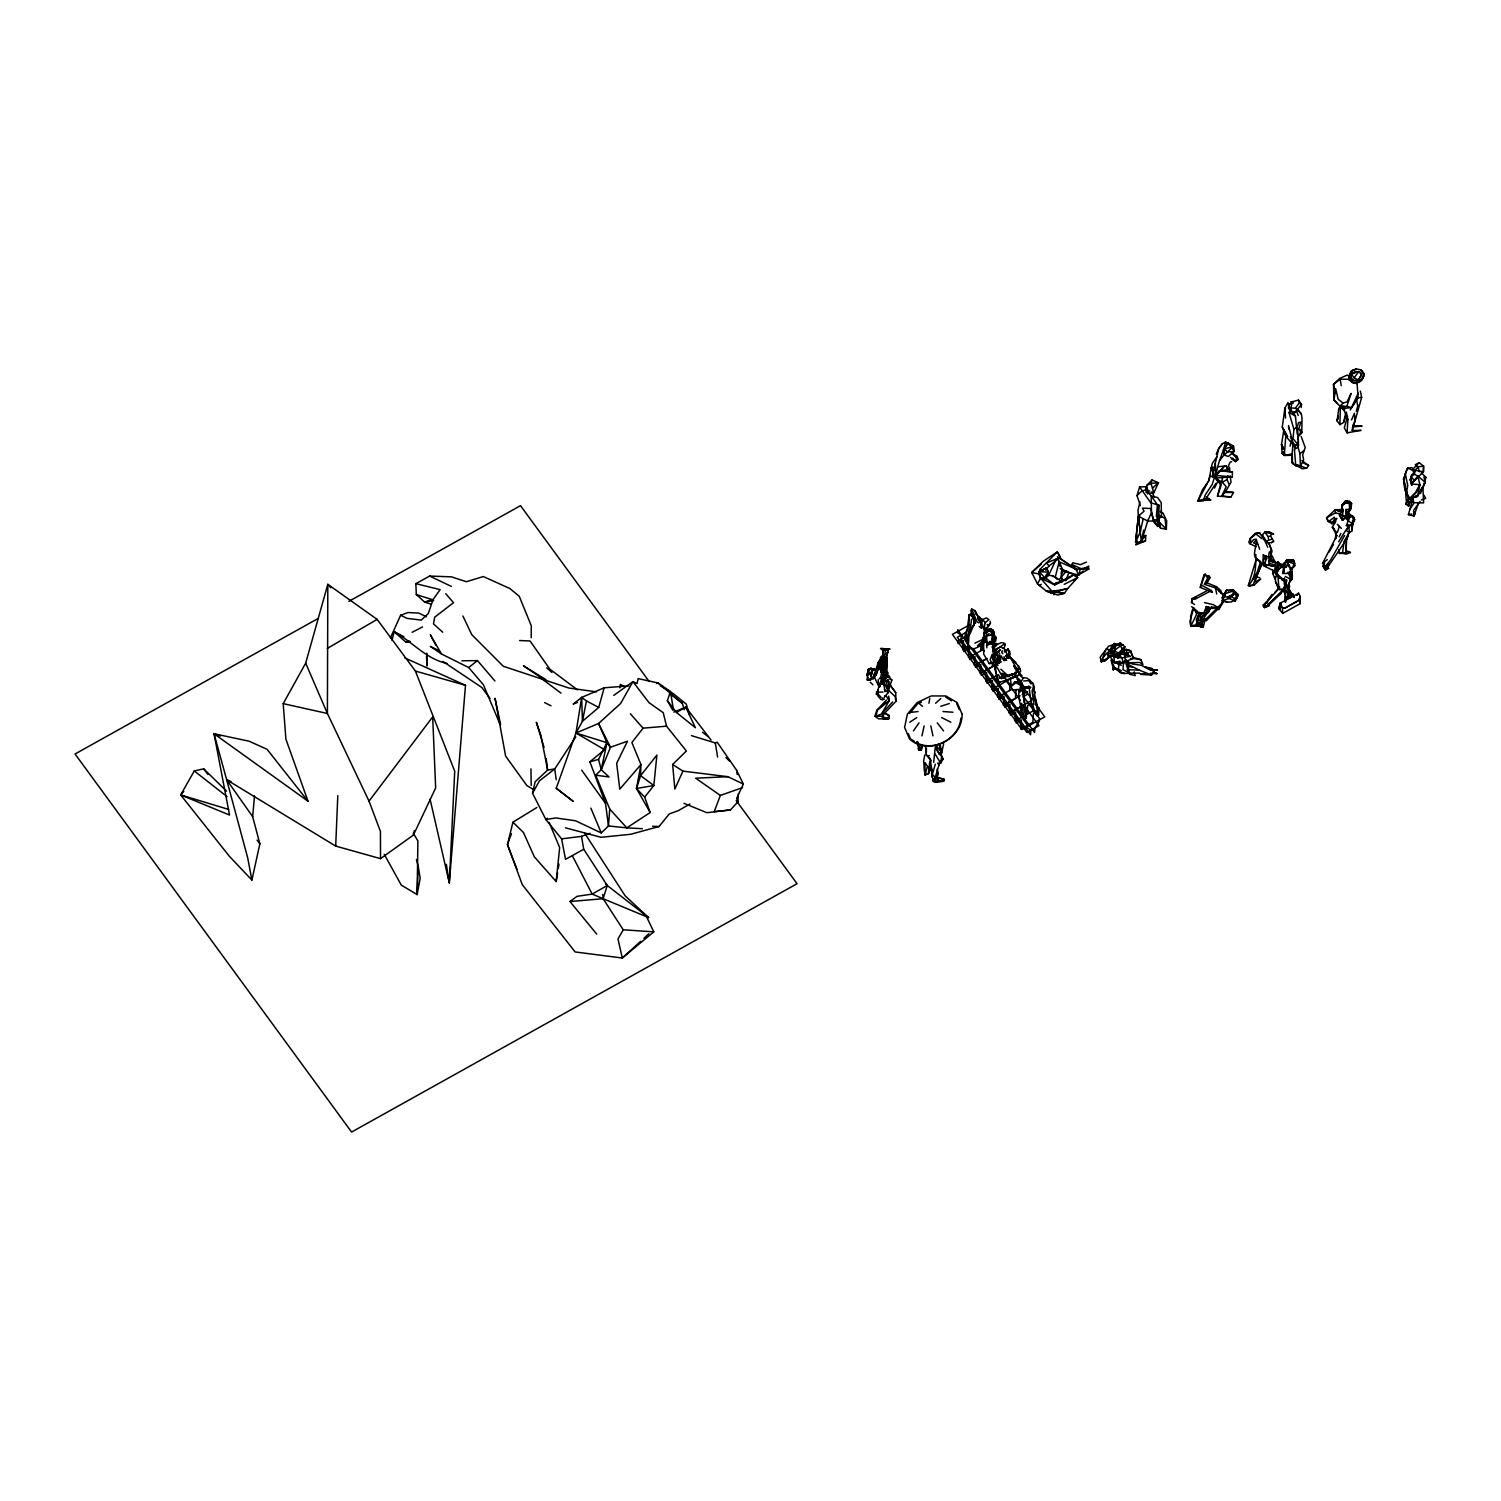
<?xml version="1.0" encoding="UTF-8"?>
<svg xmlns="http://www.w3.org/2000/svg" width="1501" height="1501" viewBox="0 0 1501 1501"><rect width="100%" height="100%" fill="white"/><g stroke="black" fill="none" stroke-linecap="round" stroke-linejoin="round"><path stroke-width="1.5" d="M1218.812 609.706L1223.409 601.751L1222.564 593.57M929.663 762.076L928.5 773.69L924.972 775.004L925.066 762.621L927.449 766.26L924.972 775.004L925.629 772.827M1346.359 538.503L1346.097 552.743L1339.38 553.437L1338.742 549.722M531.204 637.7L531.279 625.786L519.271 596.31L509.89 588.542L483.341 576.553L466.379 581.713L451.501 576.853L429.624 576.065L415.852 583.664L416.321 594.546L424.614 602.07L430.768 604.077M1283.449 573.194L1284.406 562.462L1285.325 563.851L1285.888 560.736L1287.558 559.629L1292.117 560.023L1291.085 560.398M1292.849 447.054L1292.868 443.339M1263.073 563.1L1263.148 554.601L1266.375 556.852M330.877 587.754L327.818 584.321L305.679 663.161L283.201 703.65L285.903 739.149L308.005 801.196L267.065 749.299L249.072 741.194L214.024 733.745L226.67 779.769L335.699 846.076L380.504 858.647L380.447 831.46L369.021 801.14L327.406 713.482L327.818 584.321L377.145 619.388L415.402 671.06L454.728 771.251L449.306 882.888L430.074 799.245M933.66 762.358L935.217 747.423L939.532 754.515L941.465 753.69L943.641 743.839M968.914 632.409L969.233 614.622L972.085 613.909M998.559 680.647L994.75 668.902L994.788 665.637L997.921 665.45M1005.013 644.942L1003.831 642.916L1000.979 642.691L992.949 646.687M1267.745 547.265L1262.285 535.144L1264.705 532.18L1269.058 531.673L1273.636 534.15L1264.705 532.18L1268.289 536.701L1268.439 538.972M993.23 634.51L993.249 633.141M384.275 854.35L401.33 885.158L417.128 894.54L417.897 840.954L413.282 833.168M1227.011 443.245L1225.642 441.894L1222.264 443.864L1218.812 448.274L1212.133 476.774L1217.311 477.862L1232.34 476.943L1232.396 471.839L1219.281 470.901M1297.464 445.178L1299.885 453.734L1300.466 466.06L1306.696 468.199L1308.591 465.441L1301.817 460.488M1350.637 376.638L1347.054 375.156L1339.474 378.515L1333.488 384.331L1333.957 400.016L1339.999 406.114L1345.234 408.253L1351.519 407.615L1358.124 397.784L1356.96 381.667L1361.989 379.096M886.978 688.64L884.389 683.143L883.095 682.655L879.68 685.113L880.449 683.668L883.789 682.467L884.84 691.736M922.289 745.828L921.501 749.768L918.987 750.05L917.392 741.944M1255.849 554.451L1255.718 560.867L1248.325 585.446L1254.123 585.071L1260.746 578.992L1254.63 581.975L1256.093 576.797L1259.827 577.772M991.185 642.953L994.469 647.719L993.268 650.665L993.831 631.433L990.529 628.806L987.339 629.426L987.921 631.039M1297.652 447.429L1297.746 442.326L1297.652 447.429L1295.569 448.649L1290.447 436.941M1346.191 414.37L1343.639 422.4L1339.943 424.652L1340.318 407.672L1344.765 409.886M1346.322 530.528L1349.399 532.667L1351.932 530.866L1352.57 520.659M1037.191 710.067L1032.838 683.124L1027.191 678.152L1023.682 677.702L1021.224 681.21L1020.999 683.124L1022.2 682.805M1291.592 453.996L1284.312 455.422L1282.135 453.283L1281.535 444.334L1283.843 429.868L1285.944 436.341L1292.811 444.446L1291.742 460.732L1292.417 463.453L1295.776 465.76L1300.466 466.06L1303.637 459.794L1302.68 454.803L1305.232 447.486L1301.161 436.51M926.323 752.545L926.436 748.267M992.048 656.519L992.086 654.999L990.116 659.69L991.936 663.292L1000.135 659.483M1159.297 522.329L1156.352 516.044L1157.44 504.768L1151.248 495.987L1157.646 497.581L1161.192 502.629L1161.493 516.944L1153.537 520.997L1147.74 521.072L1138.377 516.194L1144.062 511.166L1142.449 508.126L1150.723 508.501L1153.275 519.065L1157.684 526.401L1159.297 522.329L1158.603 504.73L1157.684 526.401L1153.913 522.198L1151.455 512.591L1151.248 495.987L1145.92 489.814L1145.751 486.662L1139.578 486.943L1137.026 495.63L1140.347 505.612M1122.861 654.098L1124.943 655.318L1125.225 661.134L1123.348 664.286L1122.992 669.727L1128.846 672.542L1128.02 662.56M1421.278 472.721L1425.95 477.374L1423.886 484.542M968.633 643.16L968.952 632.615L974.599 623.103L971.222 613.083L973.68 615.016M1346.547 539.14L1346.097 552.743L1339.38 553.437M1291.141 577.641L1290.466 573.626C1287.37 570.08 1293.355 574.339 1292.08 578.467L1284.725 590.062L1289.321 594.358L1289.003 597.586L1288.383 596.047L1291.254 594.227L1294.143 597.454L1292.999 593.796L1291.254 593.458L1286.47 597.454M418.141 865.889L420.186 878.31L417.128 894.54L418.141 865.889L416.452 859.491M883.376 713.801L882.194 716.953L889.305 718.491L888.667 715.02L884.783 713.463M883.77 655.674L883.226 684.118L883.02 649.895M1014.169 666.406L1016.046 670.197L1018.635 668.996L1016.74 672.298M993.268 650.665L993.606 635.204L990.96 644.042L985.313 642.09L985.012 640.646M1023.307 697.74L1023.438 694.25M1301.273 414.051L1297.746 409.041M335.699 846.076L337.8 795.605M887.785 677.195L884.37 677.589L883.282 674.043C883.057 671.51 887.447 670.44 888.029 672.748L887.372 675.9L891.838 679.972L887.691 693.237L885.065 696.333M886.059 657.982L885.234 673.574L885.703 660.684M886.19 678.152L886.247 677.007M886.997 658.92L886.903 660.571L886.978 659.239M887.222 658.489L887.166 659.502M992.912 647.681L992.761 643.254M1115.13 645.374L1112.71 646.424L1110.89 649.802L1114.399 654.924L1120.102 653.141L1124.418 649.483L1122.26 649.464L1118.32 653.16L1114.868 650.796L1108.639 649.933L1107.982 655.956L1112.372 656.181L1114.868 650.796L1115.13 645.374L1123.33 644.717M1137.326 541.111L1135.938 544.713L1145.488 540.979L1145.751 535.482L1141.886 537.396M884.99 678.246L884.858 676.932M885.534 677.345L885.459 678.846L885.552 677.157M886.04 677.27L886.228 677.777M886.96 659.596L887.053 657.663L886.941 659.727M1283.749 433.339L1283.899 430.28M882.1 649.933L885.196 650.214L883.432 684.118L885.384 661.228L888.311 650.271L885.158 661.19L883.432 684.1M886.416 660.571L886.584 657.438L885.721 673.611M887.185 659.333L886.34 675.6L886.922 660.553M979.14 626.405L981.56 628.319L980.979 623.328L977.676 618.9M1336.903 518.52L1331.969 523.718L1334.52 523.061L1334.745 518.764L1331.969 523.718L1328.704 521.541L1326.565 517.77L1335.215 509.758L1342.344 509.477L1341.688 510.884L1335.215 509.758L1335.44 512.854L1326.565 517.77L1327.953 521.316L1332.926 522.254M1292.211 577.904C1291.029 564.001 1293.806 581.093 1291.085 579.386M1352.589 427.241L1352.288 430.506L1361.051 430.355L1347.091 432.851L1347.86 419.698L1346.322 412.1M683.949 803.316L706.877 812.698L730.443 809.958L737.873 801.909L738.379 793.56M931.408 767.818L932.984 780.895L936.586 782.34L943.266 781.346L944.016 779.207L937.281 777.462L938.238 773.39L937.093 769.15M944.129 780.801L944.016 779.207M1335.815 532.761L1335.44 539.028L1337.053 535.557M977.939 618.168L978.033 616.592L979.778 617.211L981.842 620.832M1009.441 657.757L1009.854 651.622L1008.034 649.126L1007.171 650.458M888.667 715.02L888.217 718.904L878.535 718.81L874.97 716.296L876.64 710.648L886.566 699.954M930.507 761.213L928.5 773.69L930.845 768.662L928.575 767.499M1021.412 704.007L1020.455 707.515L1021.825 714.514L1025.277 718.791C1028.579 709.729 1021.487 697.44 1024.245 687.083L1021.862 683.555L1017.884 681.754L1018.973 682.129L1016.984 678.602L1020.098 681.848M1270.39 561.562L1271.666 550.342L1268.908 542.818M1301.273 407.54L1301.498 404.388L1298.459 400.148L1292.624 401.611L1288.89 404.857L1288.533 407.784L1290.391 411.424L1294.931 412.587L1301.498 404.388M1124.756 673.517L1121.36 673.367L1118.376 670.365L1118.883 664.192L1125.225 661.134L1128.846 672.542M1408.989 501.503L1408.651 506.156L1405.912 504.205L1407.225 501.184M737.873 801.909L736.71 798.251L743.351 784.066L727.854 776.692L682.917 771.12L674.831 789.038L672.636 764.478L686.37 751.007L666.519 726.184L643.066 728.173L631.883 742.526L640.946 764.572L619.782 789.113L616.667 763.39L627.474 741.213L610.475 747.235L601.263 769.713L595.709 775.21L609.725 809.077L608.468 825.963L601.282 832.961L575.577 820.784L555.783 817.932L545.876 819.565L532.517 793.203L535.163 781.758L547.621 770.051L554.732 768.962L575.802 736.86M992.086 654.999L992.593 656.575M1217.311 477.862L1216.016 475.423L1217.592 466.867L1219.544 460.563L1224.028 455.047L1224.497 448.611L1228.043 442.983L1233.559 446.097L1234.366 451.351L1228.362 456.492L1224.028 455.047L1223.559 449.512L1225.642 441.894M1260.24 533.099L1255.268 533.38L1250.295 538.371L1248.776 542.274L1249.845 543.681L1253.86 539.478C1260.502 538.465 1251.121 554.132 1255.962 558.278C1255.549 567.659 1255.568 578.467 1248.325 585.446L1249.883 586.159M964.111 648.882L963.905 651.603L969.252 648.62L968.539 657.719L983.305 649.351M967.526 629.407L965.349 632.765L964.993 637.362L967.319 640.533M969.909 656.819L969.702 659.539L975.05 656.556L974.355 665.637L986.42 658.92M980.622 650.984L980.979 646.387L984.45 651.134M987.302 680.61L987.095 683.311L992.442 680.328L991.748 689.428L1008.522 679.953M993.099 688.527L992.893 691.248L998.24 688.265L997.546 697.365L1012.293 688.997M998.897 696.464L998.69 699.185L1004.056 696.201L1003.343 705.282L1015.408 698.565L1016.121 689.466M1004.507 673.611L1004.169 678.096L1001.842 674.925M1009.61 690.629L1009.967 686.032M1016.308 720.255L1016.102 722.957L1021.449 719.973L1020.755 729.073L1032.819 722.337L1033.514 713.256L1038.861 710.273L1039.067 707.553M1027.022 714.42L1027.716 705.32L1031.281 703.331M979.459 644.098L982.067 646.424L983.361 645.055L983.117 639.951L984.75 641.321M1351.932 530.866L1353.696 517.47L1350.112 515.894L1346.397 525.5L1349.774 526.419L1345.909 530.097L1338.648 541.805M404.707 657.87L465.498 685.319L449.306 882.888L446.341 864.37M1158.097 510.772L1158.603 504.73M1299.904 435.009L1301.817 432.663L1302.005 417.878L1301.292 413.657L1296.489 409.529M1023.438 687.045L1028.954 686.632C1030.662 696.295 1030.136 707.965 1036.947 715.621C1043.251 710.592 1030.118 699.26 1035.39 691.923M1347.466 514.149L1350.994 508.501L1351.632 503.548L1345.722 500.771L1341.8 505.33L1341.819 511.447L1342.569 504.242L1349.061 502.328L1349.699 509.083L1347.466 514.149L1345.815 509.59L1349.699 509.083M226.557 791.158L203.704 768.831L194.267 770.951L180.702 794.93L229.221 856.114L251.887 880.074L259.861 843.881L252.675 816.675L254.513 795.886M971.466 619.275L969.965 634.004L973.849 624.754M994.112 635.711L995.763 637.062L995.82 640.965L994.262 642.597M1284.8 601.432L1285.663 594.715L1283.317 590.062M1191.719 602.614L1192.038 599.162L1196.184 596.835M1038.504 715.133L1038.204 710.254M1139.447 515.181L1138.903 520.885L1141.379 541.936L1135.563 542.33L1138.321 516.475L1140.385 531.617L1135.563 542.33L1138.321 516.475M1137.026 495.63L1141.698 491.108L1145.92 489.814L1145.751 486.662M536.87 807.5L512.929 822.192L523.493 832.548L534.356 856.865L556.158 881.556L559.667 847.615L549.141 822.417M885.665 667.739L885.909 668.752L885.984 667.607M885.834 670.103L885.552 669.709M1006.646 660.234L1003.813 660.496L1004.432 658.376M1273.43 570.605L1276.544 575.315L1274.949 579.067L1273.073 574.001L1273.43 570.605L1264.161 565.99L1255.962 558.278L1260.652 561.505L1256.994 572.613L1252.81 579.667M1290.391 411.424L1288.984 412.494L1293.937 429.399L1292.98 438.48L1298.571 445.478L1297.596 428.029M1200.537 627.174L1201.532 617.905L1200.444 618.018L1200.537 627.174L1203.183 627.343L1205.265 618.937M1418.501 503.36L1413.867 515.95L1414.28 512.047L1415.405 513.342L1413.867 515.95L1408.388 514.637L1413.06 498.126M871.8 674.118L872.25 669.953L874.651 668.545M941.465 753.69L940.17 744.046M977.977 617.661L978.033 616.592L981.429 618.844L981.523 622.033M1200.575 584.658L1211.42 590.568L1212.32 592.426L1200.275 587.36L1203.896 575.071L1205.134 574.189L1207.142 577.416M1291.029 407.84L1289.171 408.46L1288.027 402.493L1284.894 408.178L1285.531 418.104M1343.376 503.585L1345.703 500.921L1349.68 501.165L1351.256 503.398L1350.6 509.214L1347.617 513.661L1348.442 518.839L1347.542 511.184M920.92 750.387L922.046 746.316M991.504 643.16L989.159 644.192L989.478 641.415M1204.515 602.614L1213.352 604.697L1217.818 607.398L1211.326 607.136L1202.095 616.967L1202.376 620.157L1206.372 620.57L1206.598 618.506L1223.409 601.751L1221.889 597.511M1196.691 611.057L1196.184 615.222L1190.837 626.123L1197.348 624.472L1199.055 613.984M1141.586 540.247L1143.631 530.059M1291.892 569.273L1292.042 568.147L1292.38 569.404M1342.532 553.306L1343.789 543.475M1287.952 589.086L1287.502 587.585L1290.973 592.182L1291.31 595.015C1291.667 598.786 1286.882 596.873 1289.772 597.098L1288.796 593.608L1283.862 588.336L1286.545 580.024L1284.237 579.893L1284.293 584.489M1022.932 693.725L1020.924 684.231L1017.246 681.717M1004.582 647.006L1005.032 643.61L993.775 651.265M1346.528 516.457L1345.815 509.59L1346.528 516.457L1342.494 520.284L1339.455 515.068L1342.926 509.252L1342.494 520.284L1346.528 516.457L1339.455 515.068L1342.494 520.284M884.183 685.15L884.746 680.966L880.655 677.608L883.02 664.962M1021.618 685.357L1021.862 683.555M1300.26 596.572L1298.365 600.606L1284.5 608.318L1282.473 608.168L1280.034 603.308L1298.721 593.176L1300.26 596.572L1300.129 603.665L1282.717 613.365L1278.965 608.899L1280.034 603.308L1280.24 609.875M870.167 680.234L867.259 679.972L867.916 669.652L870.843 668.226L876.059 670.253M939.645 752.977L941.615 756.748L940.677 763.183L937.693 763.146L938.988 764.947L933.903 781.871M1265.643 560.154L1265.118 555.877L1266.619 556.458L1264.78 564.676L1276.113 566.627L1268.12 564.976M973.061 617.943L975.537 623.271L970.791 610.757L971.71 609.05L974.956 610.569L978.539 617.98L978.389 616.423M980.903 619.369L980.697 621.939L981.673 618.693M960.865 718.172C959.458 738.248 933.716 752.47 916.21 742.507M878.047 696.22L880.749 699.335L882.325 699.654L882.588 697.927M882.194 716.953L883.582 715.133L882.682 714.063M619.819 687.833L620.363 684.437L624.397 686.557M1287.67 599.012L1288.271 595.184L1284.5 587.51L1286.676 580.849M628.844 685.863L604.171 687.796L581.656 697.44L575.952 733.032L556.252 788.25L573.082 801.271L556.252 788.25M556.158 881.556L557.584 872.813M558.278 868.441L558.991 864.069M1415.105 470.282L1423.436 471.802L1423.567 466.042L1419.083 462.683L1412.572 469.494L1414.411 474.241L1417.882 476.117L1419.908 484.71L1415.668 492.29L1409.533 498.82L1417.507 496.362L1419.908 484.71L1411.334 483.941L1423.436 471.802L1423.567 466.042L1418.013 466.849L1415.105 470.282L1414.411 474.241L1411.09 476.567L1411.897 485.348L1410.171 480.001L1411.709 475.085L1415.068 471.295L1411.822 467.637L1407.525 468.181C1402.985 477.75 1402.478 490.414 1409.533 498.82L1417.507 496.362L1425.275 482.309L1423.924 476.943L1425.95 477.374M889.305 716.446L888.63 718.904L883.451 719.279M889.643 684.25L895.722 692.636L895.947 701.267L883.601 714.326M989.215 630.514L986.082 630.964L987.32 645.486L990.322 643.648L990.716 641.321M876.997 670.534L878.404 662.091L882.438 655.524L883.639 656.181L881.725 666.444L879.642 669.033L880.956 662.523M1230.951 496.962L1221.776 496.024L1225.585 491.54L1233.522 492.422L1230.951 496.962L1217.461 496.174L1221.045 482.346M1108.526 652.822L1107.982 655.956L1112.372 656.181M1121.285 670.666L1114.793 667.776L1113.273 669.896L1113.855 666.482M1216.992 456.717L1212.264 463.377L1208.661 480.995L1202.451 489.758L1197.892 500.884L1203.427 500.508L1205.96 498.67L1215.829 483.416M1213.071 467.261L1210.913 467.749L1216.373 479.57L1221.701 482.478L1222.602 477.299M878.404 662.091L872.869 678.884L870.636 674.868L871.593 671.116M1284.931 411.762L1285.513 408.497M1345.515 414.088L1343.639 422.4M940.058 745.115L940.658 749.881L939.157 743.877M1278.158 569.329L1276.863 572.031L1277.764 575.615L1283.205 580.662L1284.462 578.317L1283.205 580.662M928.913 703.275L929.757 698.584M986.307 632.24L981.185 624.285L982.761 619.519L986.345 617.924L988.896 619.538L985.144 622.765L984.149 628.018M1268.064 558.804L1269.264 552.199L1271.666 550.342L1268.514 542.799M1284.725 590.062L1286.545 580.024M888.93 682.036L886.509 681.248L887.748 679.54L888.93 682.036L887.635 691.042L886.528 681.079M1284.894 408.178L1282.286 427.072L1285.944 436.341M650.177 812.51L644.661 797.125L636.48 788.494L640.946 764.572L640.589 775.661L636.48 788.494L650.177 812.51L626.818 827.858L608.468 825.963L605.522 803.373L589.874 761.833L604.565 749.674L575.952 733.032L582.444 721.268L586.441 700.929L581.656 697.44L573.194 704.063L577.529 702.449M1265.568 602.445L1266.713 602.426L1263.035 604.922L1264.386 607.624L1268.533 606.123L1269.058 603.458L1268.964 605.897L1267.407 606.235L1267.801 604.059M991.936 663.292L989.234 663.573L983.718 654.155L983.568 641.715L983.643 643.741M1114.849 652.635L1114.399 654.924L1118.32 653.16M1033.757 691.079L1033.72 684.831M1334.52 523.061L1334.745 518.764M886.509 681.248L884.858 679.84L885.44 674.568L885.384 677.87L883.864 676.444M883.883 685.244L884.746 680.966M1285.869 434.69L1284.312 455.422L1284.781 453.94L1284.781 455.441L1292.342 455.253M876.49 714.007L877.316 710.067L885.646 702.018M980.678 645.843L973.943 648.882L970.246 648.601L965.612 640.777L969.233 614.622L972.385 616.348M380.504 858.647L413.394 835.081L414.332 830.597M595.709 775.21L609.031 776.974L601.263 769.713L606.948 742.695L598.561 723.482L620.607 703.5L632.934 681.66L637.081 683.537L638.113 678.602L658.02 682.974L670.459 691.548L673.442 709.804M982.067 646.424L979.121 645.092M1293.956 563.907L1293.506 560.154L1294.988 563.851L1293.168 565.333M933.397 778.888L932.984 780.895L936.586 782.34M1229.357 484.823L1227.067 479.645L1227.931 475.573M1026.102 718.454L1026.553 716.296M1336.64 535.425L1332.4 527.057L1336.659 532.611L1335.777 537.639L1322.569 563.382L1325.439 566.365L1328.141 566.477L1328.798 563.4M1338.198 415.833L1337.11 420.937L1339.943 424.652M1003.813 660.496L1004.094 656.669M1135.919 539.328L1136.895 534.881M1140.385 531.617L1143.105 519.196M1348.911 533.061L1346.753 539.516L1348.292 533.061M994.75 668.902L995.613 664.981M921.933 735.884L924.147 725.902M1263.279 606.423L1272.098 594.358M1197.029 622.202L1198.924 613.947M1014.413 673.911L1017.472 671.116L1016.365 672.092M1290.072 446.172L1291.385 440.581M1275.737 571.768L1278.533 564.432L1285.119 564.432M1348.799 377.107L1351.557 370.897L1356.36 368.946L1360.694 369.771C1366.848 373.486 1362.87 381.442 1357.185 382.868L1353.733 382.943L1349.136 379.847L1350.825 371.704L1354.052 369.602M994.506 639.801L995.05 636.799L994.112 637.944M1139.953 501.878L1138.002 510.152L1138.377 516.194M1271.385 552.162L1268.739 563.288L1278.702 565.746M1286.395 562.143L1287.877 560.042L1293.506 560.154L1287.802 561.806L1288.515 566.534L1291.929 568.616L1295.288 565.37M1285.044 601.957L1286.582 596.929M1060.194 568.372L1063.402 571.243L1078.806 575.071L1080.326 568.785L1088.506 567.322L1088.788 569.067L1076.536 575.934L1062.239 569.311M512.929 822.192L507.451 844.575L522.273 884.652L575.146 951.953L622.296 958.013L653.779 931.84L646.537 916.717L648.563 917.58L625.129 895.797L584.865 833.43M1360.319 391.104L1361.651 397.409L1352.288 430.506M392.042 640.327L394.163 631.752L403.769 636.649M1405.912 504.205L1408.445 497.3L1408.651 506.156L1411.409 498.238M996.157 675.525L998.859 682.58L1015.032 677.064L1016.064 676.407L1014.601 674.418L1015.201 672.429L1016.515 672.598M1061.939 581.956L1055.316 576.909L1059.162 561.768L1057.455 556.702L1075.861 569.085L1078.806 575.071M1271.722 551.561L1269.246 561.355L1272.848 561.111L1281.028 565.671M1285.625 600.719L1284.894 592.97M1327.747 564.338L1325.477 570.136L1323.019 566.121L1324.539 562.913M1015.802 669.484L1016.121 668.301L1020.08 668.658L1020.68 671.135L1019.141 672.448M874.689 673.105L872.869 678.884L876.002 675.187L881.631 660.59M996.064 655.918L995.613 651.49L996.758 650.965M1356.322 411.274L1357.973 405.12M882.963 670.591L885.065 658.92M1192.394 609.988L1190.631 616.555L1190.837 626.123L1189.88 621.733L1193.745 607.567M868.028 677.157L867.259 679.972L871.33 678.283L870.805 672.917M1289.809 574.039L1289.547 572.181L1289.809 574.039L1292.061 570.699L1292.042 579.536L1290.297 572.219M1054.621 584.808L1055.635 582.932L1062.914 581.225L1054.621 584.808L1046.328 578.485L1048.317 572.5L1046.666 567.81L1039.124 571.675L1040.568 578.185L1054.621 584.808L1073.478 574.658L1077.568 577.604L1067.718 588.542L1052.295 591.657L1040.568 578.185L1038.692 573.907L1039.912 569.461L1057.304 551.918L1060.344 557.359L1049.086 565.933L1045.709 570.174M581.656 697.44L582.444 721.268L598.73 707.44L604.171 687.796M880.974 660.177L882.081 661.022L880.58 659.389L880.712 660.872M886.34 654.098L888.311 650.271M877.86 689.897L881.612 678.621L879.305 678.546L883.432 676.632L882.307 673.818M935.311 764.159L931.652 776.88M1110.252 656.988L1111.434 652.747L1120.553 645.805L1120.309 642.878L1115.543 645.524M1297.539 426.04L1298.478 422.682L1300.748 422.156L1298.834 429.061L1300.823 431.856L1297.84 437.86L1298.403 440.375M1254.63 581.975L1256.093 576.797M1347.56 416.265L1344.296 427.823L1347.091 432.851M1277.238 571.337L1276.751 573.119L1279.284 568.598L1283.73 565.764L1279.058 568.785L1276.619 572.369L1279.79 578.504M876.002 675.187L880.58 659.389M1275.681 567.134L1274.33 571.393L1277.145 567.997L1275.306 565.577L1276.206 567.716M1061.076 573.213L1062.314 568.954M1151.999 479.982L1150.986 483.36L1153.819 492.797L1148.265 493.322L1146.764 485.423L1151.999 479.982L1158.491 482.74L1153.819 492.797M1010.642 658.02L1019.123 673.161L1022.106 675.769M1000.116 661.097L1000.66 659.314L999.666 660.928L998.353 656.425M1141.379 541.936L1147.965 520.134M1410.752 502.479L1412.009 498.313M1349.699 516.907L1348.011 512.385M1410.171 480.001L1411.709 475.085M1206.185 496.793L1210.688 499.946L1197.892 500.884L1207.236 483.491M1214.759 476.342L1212.189 484.523L1205.265 494.88L1203.427 500.508M590.006 833.318L581.525 836.376L583.72 849.266L607.267 885.515L603.121 898.705L623.215 929.794L653.779 931.84M1285.775 602.164C1284.781 597.754 1293.862 591.544 1287.183 597.717M866.752 675.506L869.323 668.658M1237.124 456.398L1235.492 461.501L1237.987 459.456L1237.124 456.398L1231.495 452.777M1337.485 532.217L1339.342 526.419M1343.508 406.565L1339.999 406.114L1346.885 406.358L1351.088 393.375L1346.997 401.912L1343.095 403.056L1339.999 406.114L1344.352 410.918L1347.86 419.698M1208.361 481.652L1210.388 475.479M1217.461 496.174L1221.195 485.067L1216.373 479.57L1222.058 481.84L1226.167 486.737L1221.776 496.024M605.166 747.93L606.948 742.695L575.952 733.032L598.561 723.482L610.475 747.235L606.948 742.695L598.543 759.412L601.263 769.713M672.748 710.179L667.363 700.648L670.459 691.548M1338.254 417.578L1337.11 420.937L1338.761 408.685L1340.487 405.608M1261.985 563.851L1253.391 584.077M1261.966 563.25L1254.686 581.262L1254.742 579.855M1280.034 603.308L1278.965 608.899M1353.696 517.47L1354.69 519.609L1351.05 525.181M1104.811 660.872L1108.92 657.213L1104.811 660.872L1101.302 661.753L1106.106 648.957L1110.327 649.764L1116.312 656.575L1124.043 653.273M1191.7 606.685L1198.83 612.708L1203.971 612.877L1206.241 606.573L1212.658 608.412L1217.818 607.398M1048.317 575.99L1056.46 558.71M1219.544 460.563L1223.559 449.512L1228.043 442.983L1234.366 451.351L1227.443 452.045L1224.028 455.047M511.447 833.637L507.451 844.575L517.057 869.435M1407.112 492.178L1405.855 495.593L1406.662 504.355M1288.796 595.784L1288.383 596.047M1065.879 580.681L1068.9 572.575M1285.869 583.758L1283.88 589.011L1285.137 591.3M1420.396 490.358L1422.892 486.512L1423.605 502.891L1413.698 502.666L1406.231 494.242L1403.491 478.875L1407.525 468.181L1415.068 471.295M742.563 787.612L720.349 795.436L714.232 811.609L730.443 809.958M990.979 634.885L991.711 632.915L989.609 630.57L993.005 630.983L995.144 637.175M1283.993 563.625L1282.755 573.495L1288.871 573.438L1290.053 571.731M984.187 632.859L984.281 628.168L987.076 627.793L990.529 623.234L990.06 621.264M1361.557 374.556L1358.274 379.922L1355.197 380.898L1351.125 378.965L1351.332 373.918L1355.741 371.422L1360.469 372.417L1361.557 374.556L1358.668 371.535L1351.332 373.918L1354.071 377.877L1358.274 379.922M872.963 684.812L870.261 682.261M993.324 638.751L992.011 639.539L992.255 632.596M983.924 629.05L985.125 630.12L989.853 623.59M1299.904 600.119L1300.129 603.665M1205.134 574.189L1200.275 587.36M1008.353 679.934L1016.064 676.407L1014.226 674.343M1286.319 567.172L1288.064 562.312L1291.873 561.261M1281.967 579.986L1283.768 580.043L1284.462 578.317M965.612 640.777L968.952 632.615M1272.529 542.236L1270.803 542.78L1273.786 541.392L1270.578 536.063L1271.685 533.343M1285.925 584.095L1284.5 587.51L1286.226 583.42M1212.133 476.774L1213.821 472.759M1265.606 605.203L1264.386 607.624M1228.118 598.092L1231.195 596.404L1234.347 598.524L1237.856 595.916L1237.781 594.227L1233.841 590.568L1235.473 592.951L1233.184 595.071L1227.63 597.173L1222.827 596.253L1226.58 590.174L1233.334 589.63L1237.856 595.916L1235.117 601.075L1228.118 598.092L1230.67 596.253M1420.415 493.566L1425.275 482.309L1417.882 476.117L1411.334 483.941M1199.487 612.37L1196.316 619.707L1197.348 624.472M1351.557 419.924L1354.484 413.188M1147.74 521.072L1151.455 512.591M981.56 628.319L982.799 624.998L980.903 625.035L984.281 628.168M1216.223 454.071L1218.812 448.274M1352.983 518.821L1353.771 517.095L1348.949 513.623L1349.361 515.387M390.429 637.906L400.598 615.26L407.916 612.558L418.723 613.046L426.415 616.817M1219.394 470.826L1229.225 469.457L1227.274 468.462L1230.088 462.233L1231.571 461.67M1233.184 595.071L1233.334 589.63L1230.145 590.531M1234.122 591.788L1237.218 597.811L1231.646 601.882L1226.955 602.22L1222.471 600.681L1225.116 594.94L1220.613 592.482M1358.199 393.224L1351.519 407.615L1346.885 406.358M1351.782 525.857L1354.69 519.609M1419.908 484.71L1416.212 492.609L1409.533 498.82M881.162 697.402L877.972 693.931L878.179 689.766M413.394 835.081L435.665 787.95L432.682 716.915L369.021 801.14M1344.07 504.336L1345.703 500.921M870.974 673.63L868.16 672.373L870.843 668.226L876.171 670.328M1347.129 528.84L1348.742 525.5L1346.397 525.5L1352.983 524.562L1344.596 517.451M1278.533 564.432L1276.019 569.142L1277.182 567.228M884.089 697.852L884.746 696.52M1022.744 690.085L1024.245 687.083L1020.924 684.231L1020.117 688.265L1021.674 690.779M1214.478 488.125L1218.549 479.945M1339.155 536.908L1340.918 533.399M1344.633 535.482L1330.73 559.817L1325.439 566.365M974.074 618.975L974.637 617.83L974.731 618.994M1002.405 650.665L1001.636 652.203L1002.837 653.704M1334.389 522.367L1336.378 518.408M938.988 764.947L941.052 760.857M1347.804 520.434L1350.112 515.894L1353.114 516.344M1347.954 535.088L1343.489 543.925L1328.141 566.477M1063.083 571.318L1061.132 575.052L1061.864 581.243M985.313 642.09L983.755 635.092L986.101 630.664L990.529 628.806L992.48 629.763M1223.409 594.771L1215.472 587.942L1204.402 584.264L1208.83 575.877L1203.896 575.071M1206.072 611.132L1207.386 608.655M1067.718 588.542L1051.188 592.97L1046.328 591.075L1037.51 583.87L1040.568 578.185L1046.328 578.485L1040.568 578.185M1112.297 646.95L1114.155 643.497L1120.102 644.886M1263.786 606.423L1265.549 602.839M974.637 617.83L973.886 625.823M532.517 793.203L539.441 780.839L554.732 768.962L556.214 779.732M1204.402 584.264L1207.01 582.857L1210.031 577.491L1208.83 575.877M623.215 929.794L617.999 939.007L622.296 958.013L640.589 941.333M1277.539 568.504L1278.195 567.359M886.115 673.03L886.903 671.641M883.057 716.202L874.97 716.296L881.481 714.138L889.174 700.742L888.667 696.145M1267.407 606.235L1280.541 593.946L1282.529 590.475M1329.079 552.105L1333.488 544.431M884.539 664.981L882.175 669.09L885.083 664.455M1360.919 375.944L1358.63 379.903L1352.908 380.804L1350.487 375.982L1354.165 372.436M940.752 753.146L943.041 759.131L940.677 763.183L935.161 754.046M1225.585 491.54L1231.026 482.234L1230.163 475.817M995.576 646.65L996.589 643.704L992.574 643.723M1237.781 594.227L1235.117 601.075M1119.033 645.036L1120.309 642.878M1123.029 650.027L1124.924 646.856L1120.872 643.347L1116.087 645.955M986.288 641.565L989.159 644.192M996.945 663.667L998.503 662.222L994.15 665.656L999.947 660.834M1350.206 409.998L1356.604 399.397L1358.049 408.497M1280.541 593.946L1282.492 590.7M1304.35 450.3L1299.885 453.734M1203.183 627.343L1202.132 622.784L1204.571 618.825L1201.457 623.328L1203.877 619.838L1199.28 620.645L1202.507 619.087M1343.939 541.655L1348.273 534.6M1015.314 675.6L1017.791 675.731L1019.986 673.086M930.845 768.662L928.462 771.608M1208.38 606.836L1206.354 609.894L1210.425 607.867M1410.039 508.933L1413.642 503.585M870.486 680.272L871.406 678.921M1050.794 590.944L1046.328 591.075L1057.755 595.034L1064.415 593.289L1066.948 589.555M1206.86 611.02L1209.187 607.586L1212.658 608.412L1211.326 607.136L1202.376 620.157L1206.598 618.506M1201.907 612.933L1199.412 616.555L1203.933 616.198M913.434 730.893L919.006 722.882M966.813 638.488L968.914 635.486M982.742 650.214L983.117 639.951L981.185 644.642L980.078 645.88L978.952 644.942M1350.656 375.513L1352.814 372.492M1288.533 407.784L1295.382 408.234L1299.284 402.775M1206.354 582.557L1210.031 577.491M1354.071 377.877L1358.874 371.385M1227.274 468.462L1225.885 465.723L1223.69 466.942L1216.016 475.423L1232.34 476.943M1112.447 653.104L1114.962 656.35L1117.457 653.667M1000.979 661.885L994.15 665.656L1000.811 661.903M1220.125 446.735L1222.264 443.864M918.068 748.886L919.4 747.142L916.436 742.151M1274.724 569.93L1277.745 565.464L1283.805 565.971M1010.286 677.72L1011.393 686.145L1014.714 681.867L1018.973 682.129M644.661 797.125L653.817 785.53L656.913 755.059L640.589 775.661L653.817 785.53L636.48 788.494M984.956 637.437L986.119 635.992L991.26 635.111M1361.032 380.616L1363.809 374.124L1360.694 369.771M1266.825 602.351L1270.672 597.586M565.445 827.82L601.019 837.295L630.72 834.275L659.014 826.526L669.296 813.898L678.264 810.69L689.972 803.992M1019.611 669.221L1018.616 665.881M1052.295 591.657L1051.188 592.97L1057.06 590.4M1059.5 579.217L1066.611 570.774M1135.938 544.713L1139.878 542.424L1145.751 535.482L1142.205 537.714M1274.537 592.895L1279.715 586.835M1111.34 646.781L1114.155 643.497L1115.224 643.948L1110.327 649.764L1113.967 656.95L1114.455 662.56L1118.883 664.192M1102.616 658.057L1107.325 652.672L1114.455 662.56L1123.367 662.354L1133.461 658.395L1130.722 650.796L1125.844 649.333L1123.067 651.134L1125.206 655.299L1130.722 650.796L1125.844 649.333M220.384 736.015L214.024 733.745L229.54 815.043L180.702 794.93L183.76 791.44M1233.559 446.097L1227.443 452.045L1224.497 448.611L1223.559 449.512M886.322 681.116L887.748 679.54M1223.69 466.942L1216.016 475.423L1215.266 463.265M1420.059 501.465L1413.623 510.359L1413.867 515.95M881.481 714.138L892.57 702.018M1018.747 674.831L1020.155 673.686M1291.273 597.36L1291.254 593.814L1287.464 589.499L1290.316 579.086L1285.325 576.459M1268.345 600.044L1278.589 589.011L1275.55 581.844L1275.4 576.628M1007.696 658.395L1009.741 657.194L1017.622 665.093M1015.839 676.257L1015.051 677.064L1015.839 676.257L1021.224 681.21M1265.118 555.877L1266.694 556.552L1263.448 559.76L1263.673 562.368L1266.112 564.564M1284.5 608.318L1298.365 600.606M1121.866 649.989L1124.924 646.856M1293.055 561.637L1286.864 560.473M909.644 713.444L917.843 703.537L921.389 702.187M1265.643 607.23L1282.098 590.7L1282.079 588.467M1206.372 620.57L1220.069 606.967M982.836 640.889L977.47 645.843M1114.849 647.231L1110.327 649.764L1112.391 645.599L1115.224 643.948L1108.413 646.349L1100.214 657.138L1101.302 661.753L1103.629 659.464M1275.888 597.117L1268.72 604.171L1269.189 605.203M980.903 625.035L981.954 624.003L974.956 610.569L975.931 614.359M1256.487 540.004L1253.448 542.93L1257.575 544.394M1111.96 661.491L1114.399 667.701L1119.352 671.735L1124.699 673.386L1139.334 673.105L1141.079 674.418L1151.511 675.018L1154.4 672.26L1151.924 668.452L1144.756 666.913L1150.179 669.746L1153.312 669.559L1144.756 666.913M1202.095 616.967L1210.5 609.031M920.394 749.881L918.987 750.05M998.84 675.169L999.685 677.964L1012.987 673.818M1225.698 593.608L1222.827 596.253L1226.58 590.174L1228.55 590.962M879.492 686.914L880.562 684.456M643.91 938.294L648.901 933.735M882.944 666.8L881.087 668.489L884.764 669.784L884.389 670.891L884.764 669.784L880.224 668.958L881.068 672.223L883.188 673.424L885.628 672.917L886.059 671.116L884.521 673.048M935.592 703.256L940.771 698.565M547.377 818.214L545.876 819.565L561.599 838.853L565.521 859.36L583.72 849.266M1152.562 488.069L1158.491 482.74L1150.986 483.36L1146.764 485.423M925.123 770.576L924.353 771.251L923.659 760.707L924.785 755.022L926.23 754.252L925.479 745.678M1286.282 560.755L1287.558 559.629M969.233 614.622L968.877 616.329M995.182 656.143L993.831 658.188L992.761 649.858L994.337 648.957L991.936 646.969M1041.244 564.17L1031.675 572.5L1037.51 583.87M1272.154 539.065L1266.225 541.111L1262.285 535.144M1264.799 558.053L1266.619 556.458M1001.824 647.738L1004.113 648.376L1007.828 655.524L1007.64 658.02L1003.55 659.22M1290.278 570.192L1294.181 566.215L1292.567 567.491M982.536 637.981L984.093 636.649L985.819 638.957M1293.937 429.399L1296.508 427.222L1295.438 416.021L1293.036 412.775L1296.451 411.068L1298.252 415.477M993.137 629.932L991.805 630.833L993.493 631.077L994 647.044L992.893 643.685M1023.626 681.004L1030.174 680.441M1203.558 615.466L1200.444 618.018L1202.132 622.784M1231.195 596.404L1235.473 592.951L1227.63 597.173M1009.423 676.144L1010.773 675.056M1283.974 565.126L1281.685 564.395L1279.997 565.746L1281.929 566.346M1287.745 595.822L1291.854 593.495M999.028 656.387L993.624 660.74L991.486 656.031M1004.432 652.034L1008.034 649.126L1009.723 656.744M1278.177 562.049C1283.017 567.153 1274.912 561.843 1277.933 561.824L1276.694 563.25L1278.345 562.762M1322.569 563.382L1327.316 559.592M1073.984 580.437L1077.568 577.604L1073.478 574.658M876.64 710.648L889.174 700.742L888.611 698.078M438.48 650.402L430.337 646.387L441.538 654.023L468.687 667.532L477.468 660.609L494.917 680.966M1257.5 532.78L1250.295 538.371L1250.821 541.899M1328.704 521.541L1334.314 517.245L1335.796 521.41L1332.269 527.264L1334.089 528.577M1350.581 379.209L1340.149 379.284L1333.488 384.331L1335.215 392.906M1416.231 495.461L1412.91 497.976L1413.698 502.666M1011.393 686.145L1015.952 682.711L1019.854 684.981M986.532 635.73L989.197 633.741M885.778 672.504L885.046 671.848L883.282 674.043L885.327 677.176M596.741 934.129L569.967 901.538L577.059 896.322L592.182 894.089L607.267 885.515M919.438 748.455L922.121 746.522M1076.536 575.934L1083.384 571.018M613.74 695.413L632.934 681.66L649.014 702.674L663.254 712.694L666.519 726.184M999.685 677.964L1001.467 678.565L1013.1 673.968L1015.464 674.981M993.306 645.618L996.383 643.497C997.977 645.336 994.394 641.959 993.268 644.811M1001.467 678.565L1003.325 677.289M909.756 722.244L916.755 717.628M1064.828 580.662L1073.89 574.845M1020.455 707.515L1021.975 706.539M1357.185 382.868L1361.782 379.959L1363.846 376.188L1363.565 373.186M1039.105 585.671L1041.262 584.358M929.288 755.641L927.093 755.904L930.17 758.587L932.384 774.685L935.329 777.255L935.611 781.589L944.148 780.595M1101.302 661.753L1108.92 657.213M986.72 631.433L990.304 629.932M1111.153 648.901L1114.436 646.931M327.293 648.394L377.145 619.388M1005.876 656.181L1009.723 653.967L1005.689 655.656M667.363 700.648L676.519 712.487L685.751 707.177L711.061 740.049M997.696 662.917L994.938 664.361M1033.833 686.501L1032.069 690.835L1033.908 704.476M318.212 618.431L75.05 753.99L351.59 1132.054L797.05 883.714L736.203 800.54M348.87 601.357L520.509 505.668L649.107 681.454M969.815 624.679L952.403 634.379L1021.993 729.542L1044.771 716.84L1035.484 704.157M965.349 632.765L957.3 637.25L1026.909 732.394L1038.973 725.677L1023.888 705.057M967.676 635.73L958.313 640.965L958.088 643.666L963.454 640.683L962.741 649.783L969.458 645.899M987.095 658.395L975.706 664.755L975.5 667.457L980.847 664.474L980.153 673.574L992.217 666.838L992.574 662.241L996.045 667.007M998.015 674.775L985.951 681.492L986.645 672.41L981.298 675.394L981.504 672.673L998.915 662.973L996.608 659.802M1020.117 695.807L1004.713 704.401L1004.488 707.102L1009.854 704.119L1009.141 713.219L1021.224 706.483M1022.125 694.682L1027.472 691.698L1027.266 694.419L1023.701 696.408M1031.487 700.629L1010.511 712.318L1010.304 715.039L1015.652 712.056L1014.939 721.137L1033.72 710.536M1038.73 714.664L1036.947 715.621M1288.89 404.857L1292.08 403.131L1290.71 408.403L1292.136 411.931M1088.882 566.065L1082.671 569.442L1071.92 564.489L1072.765 562.781L1080.439 564.657L1086.405 562.106M1419.083 462.683L1415.255 464.747L1418.013 466.849L1419.364 471.764M1351.35 516.569L1348.217 518.258L1344.802 516.363M1120.459 656.519L1117.438 658.132L1123.705 650.59L1124.155 652.335L1121.791 650.289M991.279 631.283L992.686 631.227M1221.701 482.478L1227.067 479.645M1211.42 590.568L1194.965 599.255L1191.775 598.824L1206.466 591.038M412.118 632.296L422.531 626.911M1118.808 664.474L1125.225 661.134L1121.772 662.917M1221.795 602.576L1223.409 601.751M875.758 674.174L873.563 674.906M1064.228 584.321L1077.68 577.547M1004.338 650.984L1008.034 649.126M884.427 678.827L884.164 677.082M974.899 643.197L982.648 639.501M1006.702 655.412L1009.723 653.967M1289.791 597.848L1290.822 597.379M1000.698 646.969L993.512 650.196L993.7 646.631L994.919 652.503M1123.067 651.134L1130.422 656.312L1121.81 657.888L1113.967 656.95L1124.193 653.029M1289.003 597.586L1290.916 596.516L1289.697 594.771M999.666 658.207L993.624 660.74L993.23 656.556M673.818 712.074L685.751 707.177L695.413 727.741L676.519 712.487M656.65 683.537L658.02 682.974L682.298 703.275L684.343 709.673M874.426 669.071L868.835 674.793L867.653 674.981L867.315 673.217M1356.36 368.946L1351.557 370.897L1349.249 375.269L1349.136 379.847L1353.733 382.943M1196.091 597.529L1192.038 599.162L1191.419 602.426L1194.496 604.471M882.963 672.486L880.899 669.69M1039.124 571.675L1048.036 572.087L1044.827 577.754L1039.124 571.675L1046.666 567.81L1048.317 572.5M1421.409 499.983L1425.687 498.313L1423.98 495.292M691.492 735.64L715.302 742.939L717.197 742.207L736.616 770.276L743.351 784.066M978.971 644.698L981.898 643.967L984.093 636.649M1346.153 550.586L1350.431 552.499L1346.134 554.132L1341.275 553.137M1290.316 579.086L1291.836 579.424M880.337 686.464L878.817 686.445L874.182 676.67M1026.384 717.985L1024.17 718.435L1021.205 711.793L1020.642 705.62M1017.622 675.825L1014.451 674.493M1204.928 612.971L1201.269 614.265L1196.297 612.483L1194.59 609.2M1222.471 600.681L1230.745 597.83M928.181 767.705L929.269 767.349M1006.589 657.588L1010.68 657.532L1016.064 662.86M430.881 600.044L424.614 602.07L433.508 600.531M940.733 706.296L949.251 703.575M1337.804 510.903L1342.344 509.477M1267.501 602.52L1266.356 602.22M1225.135 593.552L1232.584 591.244M998.859 682.58L1000.266 682.148M884.708 677.045L886.491 675.3L886.078 672.279M447.148 663.461C426.059 659.127 412.569 641.846 394.163 631.752L405.964 642.184L409.623 641.115M589.874 761.833L598.543 759.412M1268.289 536.701L1270.578 536.063M1107.325 653.892L1111.434 652.747L1108.639 649.933L1108.789 651.265M1197.892 500.884L1205.96 498.67L1210.688 499.946M1141.079 674.418L1144.888 673.405M989.234 663.573L996.308 661.697M1114.455 662.56L1120.046 661.115M1139.878 542.424L1145.488 540.979M867.916 669.652L869.886 669.165M884.464 669.878L882.644 669.371M1341.8 505.33L1343.395 504.955L1345.722 500.771L1351.632 503.548M1022.387 687.946L1030.812 687.327M1032.838 683.124L1030.868 683.837L1029.217 681.248M1249.264 586.065L1254.123 585.071M882.325 699.654L884.239 699.278M1224.497 448.611L1231.739 447.204M1061.526 593.833L1064.415 593.289L1053.008 590.869M1408.388 514.637L1411.897 513.999M1113.967 656.95L1118.827 654.774L1121.81 657.888L1123.367 662.354M988.971 643.291L990.153 643.103M1340.843 407.934L1344.952 407.334M1287.708 560.68L1291.948 560.042M1025.915 688.434L1030.418 687.777L1028.954 686.632M1306.696 468.199L1302.23 468.819L1295.457 464.991M405.964 642.184L410.261 641.584M1217.592 466.867L1225.885 465.723M997.884 656.125L1001.355 655.956L1002.706 659.033M561.599 838.853L581.525 836.376M1284.931 607.886L1282.473 608.168L1282.717 613.365M880.261 657.832L882.532 657.569L882.438 655.524M911.839 712.243L918.03 711.549M1358.124 397.784L1361.651 397.409M1293.036 412.775L1294.931 412.587M1353.208 426.941L1362.12 426.059L1352.739 425.609L1354.859 421.5L1354.652 414.801M1151.511 675.018L1139.315 670.159L1127.082 669.634M569.967 901.538L603.121 898.705L648.563 917.58L605.503 884.145M1124.943 655.318L1127.739 655.149M1130.459 658.564L1133.461 658.395L1130.122 650.834M1153.143 670.272L1157.534 670.046L1151.286 670.103M1203.971 612.877L1208.267 612.671L1208.099 608.018M727.854 776.692L695.676 778.193L720.349 795.436M1003.1 648.432L1004.113 648.376M1150.179 669.746L1141.079 665.224L1132.673 664.061L1126.2 661.059L1128.602 662.823L1139.709 662.429L1142.955 664.549L1140.966 659.727L1133.199 657.382M878.798 692.167L882.982 692.055M1022.143 687.102L1024.245 687.083L1023.982 702.731M1224.966 492.516L1233.522 492.422M461.858 660.778L477.468 660.609M884.933 695.789L886.265 695.789M1214.478 586.741L1216.617 586.76L1221.026 590.812M1269.339 542.912L1267.219 542.874L1266.919 541.242L1263.204 539.234M1088.788 569.067L1075.861 569.085L1059.162 561.768L1059.856 566.177M885.196 650.214L887.391 650.308M652.635 826.282L659.014 826.526M883.695 672.786L886.134 673.424M519.59 640.533L530.041 640.965L549.798 669.108L577.416 689.822M1150.404 673.274L1156.971 673.574L1152.862 672.035M986.532 630.852L988.69 630.964M1005.163 677.439L1000.998 676.726M642.372 828.702L626.818 827.858L609.725 809.077M1006.89 657.419L1008.541 657.532M943.06 781.252L937.131 780.145L937.412 771.514M942.984 711.549L952.947 712.225M1219.469 470.676L1232.396 471.839M1001.28 657.701L999.253 657.513L999.666 660.928M1110.965 659.933L1113.198 667.832L1118.376 670.365M1153.031 673.217L1156.971 673.574M1052.783 591.994L1064.415 593.289M1338.292 511.409L1342.682 511.916L1342.532 508.764M596.554 691.848L568.898 688.04L503.285 666.256L471.783 634.66L462.89 616.01M1221.795 600.907L1227.499 601.77M1046.403 574.883L1053.27 575.915L1057.304 579.424M1157.515 522.461L1160.554 528.202L1166.352 529.159L1166.671 520.866L1163.331 513.68L1160.498 511.316M1132.317 658.245L1140.966 659.727M1014.714 681.867L1015.858 682.073M1129.09 673.236L1131.304 673.649M1346.528 502.516L1351.256 503.398M1038.692 573.907L1031.675 572.5L1043.401 561.13L1057.304 551.918L1060.344 557.359L1046.385 562.988L1049.086 565.933M1196.297 612.483L1198.774 613.008M1127.908 666.275L1132.336 667.232M1352.307 382.586L1357.26 383.674M283.201 703.65L327.406 713.482L305.679 663.161M1052.464 576.271L1055.316 576.909M1269.02 560.248L1280.634 564.92M1346.303 551.505L1350.431 552.499M1289.809 562.293L1292.605 563.363M415.852 583.664L440.131 589.63L433.17 599.387L428.235 613.59L421.256 620.101L407.09 618.393L400.598 615.26M1269.884 561.224L1278.364 563.344M1110.89 649.802L1114.868 650.796M884.783 712.844L888.873 715.677M1195.828 610.081L1193.032 609.35L1200.725 614.584L1198.83 612.708M1292.868 594.527L1289.697 594.246M943.81 779.375L938.331 777.931L938.219 780.933L937.281 777.462M1335.44 512.854L1341.369 514.468M973.943 648.882L968.783 647.475L967 639.858M996.439 654.53L998.428 655.093M1016.121 668.301L1018.635 668.996M1114.962 656.35L1119.202 657.551L1116.294 654.567M415.402 671.06L465.498 685.319M1157.44 504.768L1150.798 502.797L1139.578 486.943M180.702 794.93L228.677 809.433M1296.001 464.71L1300.466 466.06M1295.832 464.653L1302.005 466.567M416.321 594.546L433.564 600.062M1145.92 489.814L1149.897 491.108M1206.241 606.573L1209.187 607.586M868.16 672.373L872.1 673.818M881.068 672.223L883.188 673.424M1153.687 520.096L1159.429 522.254L1166.352 529.159L1164.945 518.577L1161.042 516.025M1038.279 714.57L1035.39 710.667M1325.608 567.228L1328.535 568.354L1325.477 570.136L1323.019 566.121M1005.051 659.052L1007.64 658.02L1007.321 656.706M251.887 880.074L247.721 857.934L226.67 779.769L230.966 781.477M1207.01 582.857L1216.617 586.76M1220.707 593.12L1225.116 594.94M1285.682 435.947L1287.52 436.716L1285.156 432.213M888.292 692.674L884.802 689.935M1039.912 569.461L1043.026 570.868M1008.259 676.782L1002.049 673.161M429.624 576.065L451.351 586.384M1302.999 462.758L1308.591 465.441M1249.845 543.681L1255.981 546.702M544.619 702.618L551.017 705.789M941.709 717.609L950.846 722.225M1117.138 663.142L1121.247 665.243M1290.804 401.649L1293.412 402.981M1139.315 670.159L1127.964 664.324L1126.613 660.478M885.008 675.731L883.545 674.981L884.577 678.302M891.838 679.972L889.549 678.79L889.605 676.426L887.729 675.112M545.895 679.634L523.493 665.825L545.857 680.872M586.441 700.929L598.73 707.44M1219.957 591.563L1221.101 592.182L1219.112 591.056M1288.984 412.494L1295.438 416.021M978.84 622.859L977.038 621.883L971.71 609.05M1295.382 408.234L1298.196 409.829M1157.759 514.787L1161.493 516.944M921.764 747.217L918.574 747.498L919.081 749.993M1255.268 533.38L1261.703 538.559L1262.51 536.833L1259.151 532.78M534.544 790.183L526.87 785.567L505.631 756.129L495.03 698.303L500.602 724.551M660.365 685.788L673.33 693.65L686.238 704.1L689.484 714.57M1284.894 592.37L1279.546 588.786L1275.55 581.844M1163.331 513.68L1160.517 511.503M672.636 764.478L682.917 771.12M1122.279 648.094L1124.418 649.483M945.686 697.083L951.465 700.836M914.278 741.25L910.45 738.755L908.349 733.708M875.984 693.875L878.16 695.338M442.945 661.453L481.802 687.477L490.039 698.472M1207.367 610.494L1209.224 611.751M1059.293 557.959L1075.804 569.348M1231.946 459.006L1235.492 461.501L1237.987 459.456L1231.402 452.777M1121.51 650.327L1124.624 652.541M308.005 801.196L214.024 733.745M1350.637 515.575L1347.617 513.661M541.767 678.733L561.018 693.124M1343.095 403.056L1338.198 399.304L1335.627 388.609L1333.957 400.016L1337.372 403.638M669.484 693.406L682.298 703.275M1297.858 444.934L1293.374 445.065L1288.533 425.534M877.972 693.931L876.509 691.567L877.091 694.212M702.449 732.244L707.984 736.578M194.267 770.951L227.12 796.675M1020.605 690.854L1018.935 689.484L1012.462 689.953L1010.06 684.606L1002.218 673.949L1002.03 676.069L997.246 667.607M919.175 703.575L922.477 706.296M1230.445 457.392L1235.417 461.539L1232.621 458.105M1210.913 467.749L1214.365 470.714M1278.646 575.54L1283.768 580.043M546.683 667.832L551.899 672.429M1000.848 669.258L1008.71 676.313M442.739 632.221L433.508 623.891L434.708 617.192L453.527 602.67L445.741 593.721M985.294 636.912L984.074 635.767L985.219 640.008M888.573 690.404L895.121 696.539L895.947 701.267M1337.335 524.299L1341.406 528.371M1273.467 564.639L1276.544 567.734L1275.043 566.571M1019.723 675.018L1022.631 677.927M938.425 744.064L940.395 746.053M992.836 649.37L993.831 650.365M1270.315 557.734L1274.349 562.031M1278.739 563.138L1279.997 564.489M630.382 713.819L643.066 728.173M1411.09 476.567L1414.261 480.245M1288.702 585.709L1290.26 595.709M1076.911 570.342L1071.92 564.489L1075.016 568.935M468.687 667.532L483.378 684.737L500.189 724.645M1017.734 665.844L1020.08 668.658M1021.825 714.514L1024.114 717.272L1021.881 712.431M1126.125 659.802L1128.602 662.823M1015.201 672.429L1016.046 673.461M939.532 754.515L935.479 745.697M999.103 656.237L1000.36 657.794M937.262 722.863L943.529 730.874M889.661 684.681L895.722 692.636M203.704 768.831L207.907 774.46M257.065 840.128L259.861 843.881M995.501 663.986L995.951 673.818M982.761 619.519L985.144 622.765M986.101 630.664L987.658 632.784M1023.888 688.302L1032.013 699.391M1023.288 696.276L1039.518 718.472L1039.311 721.174L1034.939 727.91L1034.602 732.526L973.117 648.47M1006.496 681.266L1020.417 700.31M581.675 770.163L605.522 803.373M998.353 651.734L999.872 654.267M226.67 779.769L252.675 816.675M1275.719 562.988L1270.39 552.837M1013.682 665.862L1016.102 669.521M1265.906 566.609L1263.992 563.682L1264.161 565.99M926.23 754.252L930.901 760.651L930.17 758.587M1151.924 668.452L1154.4 672.26M987.208 624.454L988.615 626.668M1279.321 563.607L1280.484 565.464L1278.383 562.988M886.397 696.239L889.174 700.742M1028.86 685.976L1029.911 687.721M1291.742 460.732L1293.768 464.015M1285.738 567.547L1284.312 563.532M941.615 756.748L943.041 759.131M441.538 654.023L430.337 634.792L435.909 645.374M1011.974 674.137L1012.593 675.244M1288.834 589.443L1289.772 591.131M1282.286 427.072L1287.52 436.716M572.463 855.964L592.182 894.089L603.121 898.705L602.82 894.371M1036.928 713.969L1037.716 715.545M1032.407 703.894L1035.371 713.444M935.911 745.059L941.596 752.508L940.789 749.187M1281.535 444.334L1283.974 449.418L1281.535 444.334L1282.436 448.837M1408.801 496.962L1404.898 488.651L1404.73 485.161M1120.553 645.805L1122.26 649.464M1024.02 706.765L1025.765 710.555M1011.937 674.775L1013.1 677.27M1038.373 709.898L1035.484 698.528M1151.886 491.746L1154.269 496.962M1059.162 561.768L1063.402 571.243M1292.267 593.721L1294.143 597.454M956.644 703.519L959.308 709.635M992.668 647.419L993.906 650.327M590.85 808.101L601.282 832.961M1288.046 572.031L1290.841 578.879M1061.301 577.078L1062.839 580.906M1126.088 649.914L1127.983 654.699M1298.459 400.148L1299.81 403.619M939.926 747.986L940.658 749.881M978.521 616.648L980.247 621.076M1286.751 561.055L1287.351 562.594M1278.589 589.011L1278.158 585.915M1019.911 692.224L1018.935 689.484L1018.747 696.633L1021.13 708.641M1256.037 539.009L1259.677 549.31M1290.485 596.704L1289.284 597.548M1348.949 513.623L1350.225 517.451M995.763 637.062L996.27 638.563M544.056 747.442L536.326 722.225L540.904 735.359L547.621 770.051L546.195 758.549M1300.842 429.417L1301.817 432.663M1134.174 671.904L1135.244 675.581L1129.484 674.249L1129.446 673.161M1288.458 426.903L1289.246 429.605M1291.029 574.77L1292.08 578.467M1403.491 478.875L1405.743 486.812M994.656 653.723L995.426 657.288M1294.256 443.958L1295.569 448.649M996.401 675.45L997.321 678.752M1285.513 563.813L1284.406 562.462M1289.284 564.639L1290.278 569.686M994.581 653.367L994.975 654.811M1147.571 493.998L1146.089 488.013L1146.089 492.647M1277.951 563.813L1278.308 565.239M1280.691 602.764L1281.629 606.629M1053.421 592.726L1053.908 594.828M993.399 656.425L993.831 658.188M930.826 725.902L932.947 735.884M1277.145 567.997L1277.614 570.38M1215.472 587.942L1216.692 593.983M1405.349 473.716L1407.732 485.517L1406.231 494.242L1405.874 488.669M881.612 678.621L882.682 684.175M1021.656 703.219L1023.344 713.688M1159.429 522.254L1160.554 528.202M881.068 656.612L881.537 659.108M993.193 640.458L993.381 641.471M1293.543 561.13L1293.843 562.856M883.001 650.064L884.089 661.172M994.337 648.957L994.844 652.053M1340.149 379.284L1341.2 385.607M986.457 645.111L986.908 647.813M715.302 742.939L717.609 757.067M1289.19 583.983L1289.64 586.797M917.599 741.55L918.218 745.565M993.437 638.338L993.606 632.503M736.616 770.276L737.272 774.554M995.426 654.717L995.595 655.843M1294.406 449.212L1295.776 465.76M1294.087 561.712L1294.35 563.55M872.344 669.127L872.494 670.384M1025.802 717.872L1023.945 707.065M1277.895 575.896L1278.871 587.585M1296.508 427.222L1297.296 434.389M416.64 890.018L417.128 894.54M878.16 679.672L878.817 686.445M1348.742 525.5L1349.399 532.667M1272.735 570.08L1273.073 574.001M884.783 678.658L884.858 679.84M981.147 643.985L981.26 645.768M1279.452 587.773L1279.565 589.874M426.472 656.012L426.997 666.012L426.903 653.141M1229.544 467.243L1229.769 471.539M1113.198 667.832L1113.273 669.896M1284.124 567.885L1284.256 571.768M983.699 632.803L983.755 635.092M530.96 768.887L531.204 785.455M1292.361 455.854L1292.417 463.453M957.863 630.045L957.638 632.765L961.315 635.017L960.978 639.614L1030.568 734.758L1030.924 730.161L1027.247 727.91L1027.453 725.189L957.863 630.045M962.085 714.12C962.723 739.318 928.387 756.635 909.512 738.961L904.596 727.441L907.392 714.138L917.13 702.618L931.22 695.957L945.874 695.957L957.169 702.599L962.085 714.12M885.496 671.716L883.845 672.054L884.596 672.917L885.496 671.716M997.884 651.734L996.889 653.216L1000.285 649.745L997.884 651.734M1298.252 593.364L1297.052 595.053L1298.252 593.364M1283.505 452.139L1282.135 453.283L1284.781 455.441L1283.505 452.139M1200.181 622.953L1196.241 623.553L1201.081 625.823L1200.181 622.953M1201.081 625.823L1191.25 625.692L1201.081 625.823M881.931 648.526L880.524 648.582L890.018 649.089L881.931 648.526M1328.535 568.354L1326.79 567.997L1326.077 565.614L1328.535 568.354M729.524 760.932L726.24 757.649L729.524 760.932"/></g></svg>
